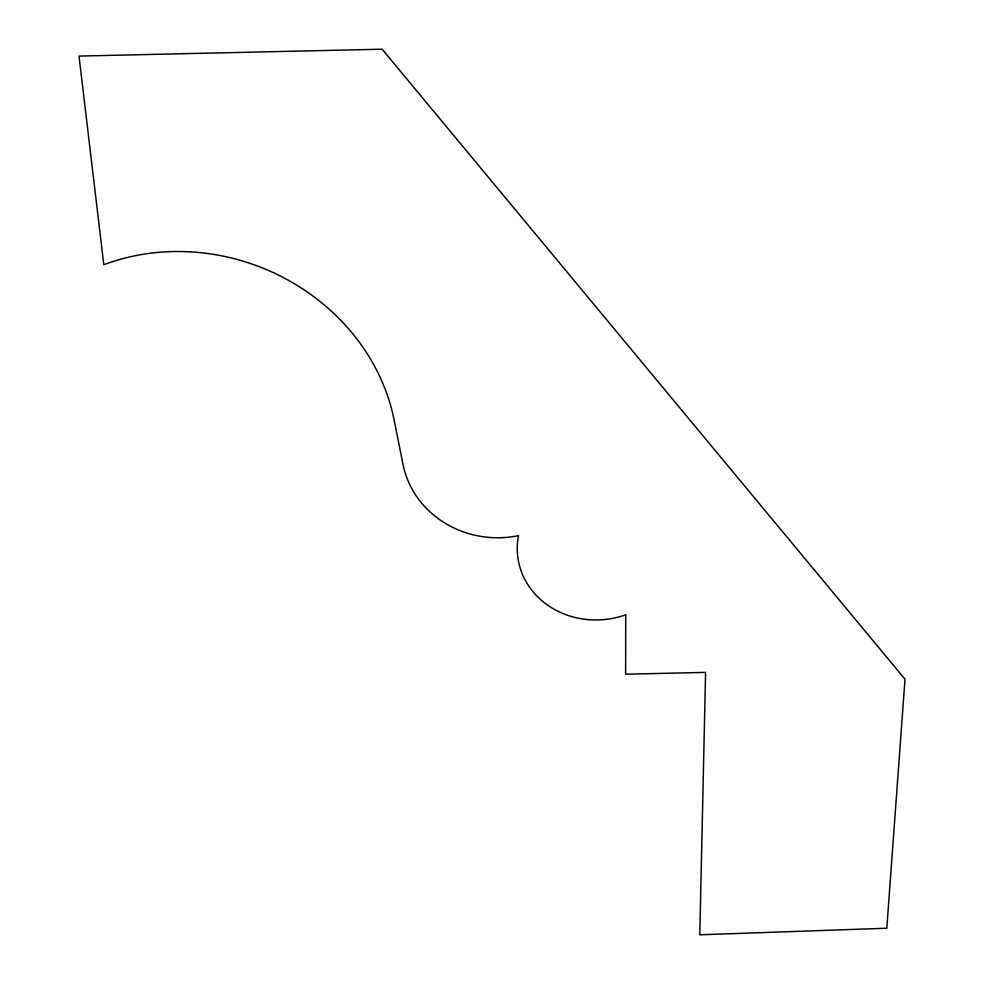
<?xml version="1.0" encoding="UTF-8"?>
<svg xmlns="http://www.w3.org/2000/svg" width="984" height="984" viewBox="0 0 984 984"><rect width="100%" height="100%" fill="white"/><g stroke="black" fill="none" stroke-linecap="round" stroke-linejoin="round"><path stroke-width="1.48" d="M625.726 614.766L625.627 674.2L705.589 672.392L699.784 934.8L886.805 928.219L904.997 679.194L382.112 49.2L79.003 56.076L103.8 264.721A207.858 187.206 21.2 0 1 394.055 419.701L403.096 464.731A96.001 89.175 1.1 0 0 518.556 535.64A80.27 72.668 -5.9 0 0 546.083 604.016A80.27 72.668 -5.9 0 0 625.726 614.766"/></g></svg>
